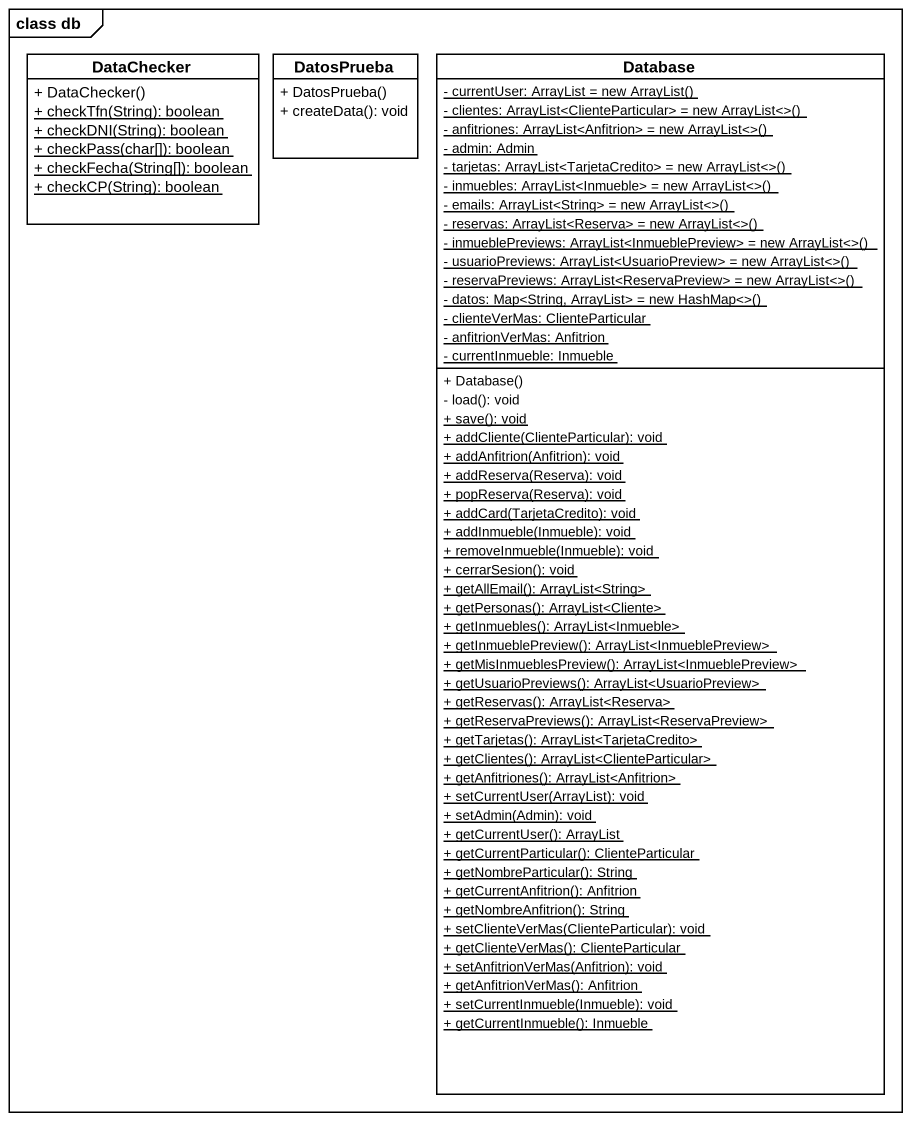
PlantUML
@startuml
mainframe class db
hide circle
hide empty members
skinparam classAttributeIconSize 0
class DataChecker {
  + DataChecker()
  {static} + checkTfn(String): boolean
  {static} + checkDNI(String): boolean
  {static} + checkPass(char[]): boolean
  {static} + checkFecha(String[]): boolean
  {static} + checkCP(String): boolean
}
class DatosPrueba {
  + DatosPrueba()
  + createData(): void
}
class "Database" as Database_ {
  {static} {field} - currentUser: ArrayList = new ArrayList()
  {static} {field} - clientes: ArrayList<ClienteParticular> = new ArrayList<>()
  {static} {field} - anfitriones: ArrayList<Anfitrion> = new ArrayList<>()
  {static} - admin: Admin
  {static} {field} - tarjetas: ArrayList<TarjetaCredito> = new ArrayList<>()
  {static} {field} - inmuebles: ArrayList<Inmueble> = new ArrayList<>()
  {static} {field} - emails: ArrayList<String> = new ArrayList<>()
  {static} {field} - reservas: ArrayList<Reserva> = new ArrayList<>()
  {static} {field} - inmueblePreviews: ArrayList<InmueblePreview> = new ArrayList<>()
  {static} {field} - usuarioPreviews: ArrayList<UsuarioPreview> = new ArrayList<>()
  {static} {field} - reservaPreviews: ArrayList<ReservaPreview> = new ArrayList<>()
  {static} {field} - datos: Map<String, ArrayList> = new HashMap<>()
  {static} - clienteVerMas: ClienteParticular
  {static} - anfitrionVerMas: Anfitrion
  {static} - currentInmueble: Inmueble
  + Database()
  - load(): void
  {static} + save(): void
  {static} + addCliente(ClienteParticular): void
  {static} + addAnfitrion(Anfitrion): void
  {static} + addReserva(Reserva): void
  {static} + popReserva(Reserva): void
  {static} + addCard(TarjetaCredito): void
  {static} + addInmueble(Inmueble): void
  {static} + removeInmueble(Inmueble): void
  {static} + cerrarSesion(): void
  {static} + getAllEmail(): ArrayList<String>
  {static} + getPersonas(): ArrayList<Cliente>
  {static} + getInmuebles(): ArrayList<Inmueble>
  {static} + getInmueblePreview(): ArrayList<InmueblePreview>
  {static} + getMisInmueblesPreview(): ArrayList<InmueblePreview>
  {static} + getUsuarioPreviews(): ArrayList<UsuarioPreview>
  {static} + getReservas(): ArrayList<Reserva>
  {static} + getReservaPreviews(): ArrayList<ReservaPreview>
  {static} + getTarjetas(): ArrayList<TarjetaCredito>
  {static} + getClientes(): ArrayList<ClienteParticular>
  {static} + getAnfitriones(): ArrayList<Anfitrion>
  {static} + setCurrentUser(ArrayList): void
  {static} + setAdmin(Admin): void
  {static} + getCurrentUser(): ArrayList
  {static} + getCurrentParticular(): ClienteParticular
  {static} + getNombreParticular(): String
  {static} + getCurrentAnfitrion(): Anfitrion
  {static} + getNombreAnfitrion(): String
  {static} + setClienteVerMas(ClienteParticular): void
  {static} + getClienteVerMas(): ClienteParticular
  {static} + setAnfitrionVerMas(Anfitrion): void
  {static} + getAnfitrionVerMas(): Anfitrion
  {static} + setCurrentInmueble(Inmueble): void
  {static} + getCurrentInmueble(): Inmueble
}
@enduml
